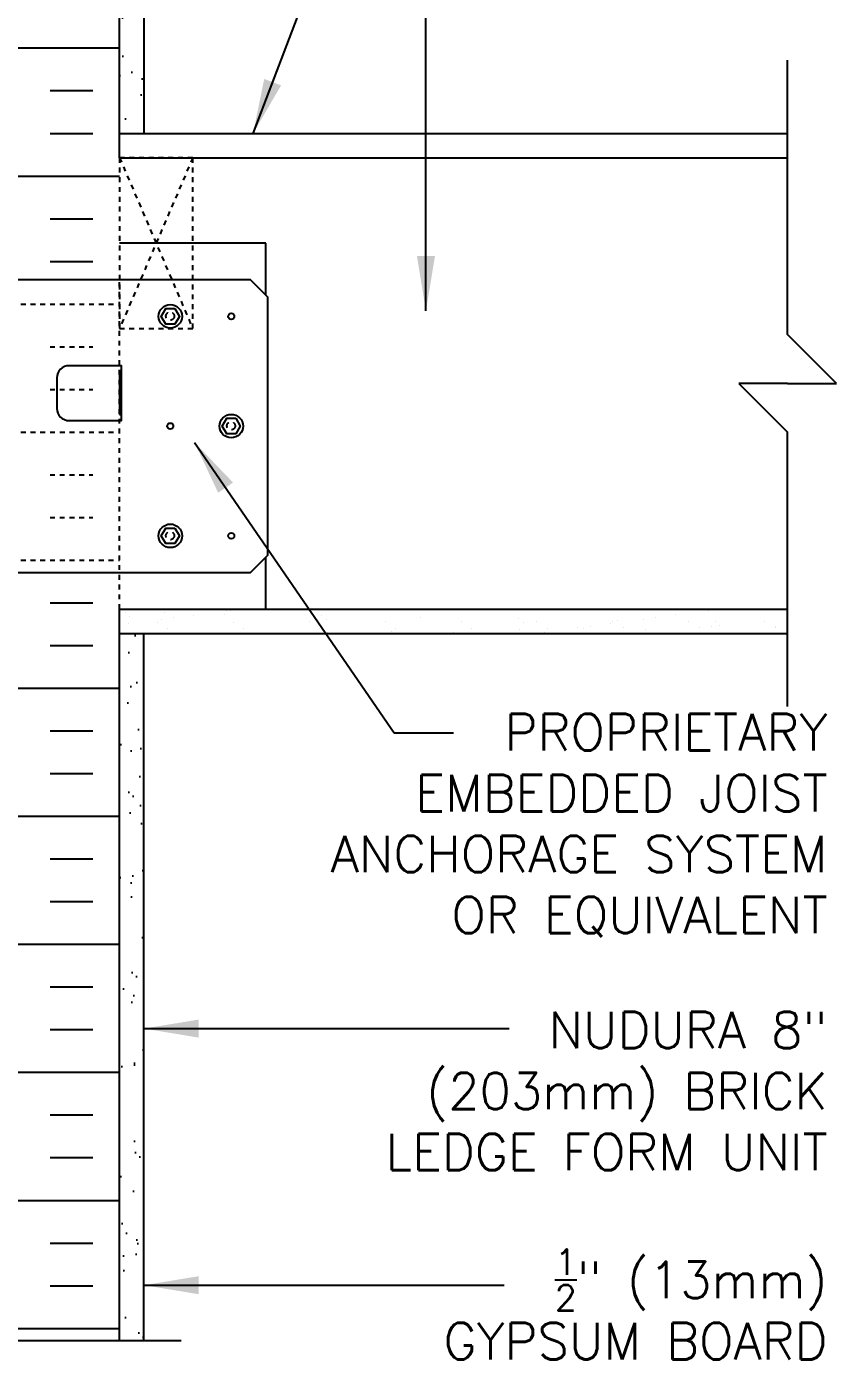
# Model space of a CAD drawing. Header units: inches. Extents: x 94.9 to 181.1, y -57.9 to 31.
# Drawn here: x 160.93 to 177.53, y -24.42 to 2.9 of the extents above; entities that cross this region are included whole.
import ezdxf

# ---------------------------------------------------------------- set-up
doc = ezdxf.new("R2010")
doc.units = ezdxf.units.IN
doc.header["$LTSCALE"] = 0.5
doc.header["$MEASUREMENT"] = 0
doc.linetypes.add('DASHED2', pattern=[0.375, 0.25, -0.125])
doc.linetypes.add('HIDDEN2', pattern=[0.1875, 0.125, -0.0625])
for name, color, linetype in [('HATCH', 12, 'Continuous'), ('line25', 2, 'Continuous'), ('LINE50', 5, 'Continuous'), ('LINE9', 9, 'Continuous'), ('TEXT', 4, 'Continuous')]:
    doc.layers.add(name, color=color, linetype=linetype)
doc.styles.add('DIM', font='romans.shx', dxfattribs={"width": 0.7})
doc.styles.add('ROMANS', font='romans.shx', dxfattribs={"height": 1.125})
doc.dimstyles.new('ext_12', dxfattribs={"dimscale": 12, "dimtxt": 0.09375, "dimasz": 0.09375, "dimexe": 0.09375, "dimexo": 0.0625, "dimgap": 0.0625, "dimtad": 1, "dimdec": 1, "dimzin": 3, "dimdsep": 46, "dimlunit": 4, "dimtxsty": 'DIM', "dimcen": 0.09, "dimdle": 0.09375, "dimclrt": 4, "dimadec": 0, "dimazin": 0, "dimtfac": 1, "dimtdec": 1, "dimtmove": 2, "dimatfit": 3, "dimfxl": 0, "dimfrac": 2, "dimtolj": 1, "dimtzin": 0, "dimarcsym": 0})
pattern_1 = [(37.5, (140.405, -36.9128), (-0.031497, 0.963412), [0, -0.76, 0, -0.85, 0, -0.8125]), (7.5, (140.405, -36.9128), (0.884888, 1.411073), [0, -0.41, 0, -0.685, 0, -0.2625]), (327.5, (139.79, -36.9128), (1.557071, 0.00283), [0, -0.25, 0, -0.9, 0, -1.175]), (317.5, (139.79, -36.9128), (1.503063, 0.438838), [0, -0.125, 0, -0.59, 0, -0.675])]

msp = doc.modelspace()

# ---------------------------------------------------------------- hatches: boundary and pattern name
at = {"layer": 'HATCH'}
h = msp.add_hatch(dxfattribs=at)
h.set_pattern_fill('AR-SAND', color=256, scale=0.5, style=0)
h.set_pattern_definition(pattern_1)
h.paths.add_polyline_path([(163.331, 29.962), (162.831, 29.962), (162.831, 11.962), (162.819, 0.712), (163.331, 0.712)])
h = msp.add_hatch(dxfattribs=at)
h.set_pattern_fill('INSUL', color=256, scale=7, style=0)
h.set_pattern_definition([(0, (140.405, -36.9128), (0, 2.625), []), (0, (140.405, -36.0378), (0, 2.625), [0.875, -0.875]), (0, (140.405, -35.1628), (0, 2.625), [0.875, -0.875])])
h.paths.add_polyline_path([(162.831, -9.038), (162.831, -8.288), (160.206, -8.288), (160.206, -24.038), (162.831, -24.038)])
h.paths.add_polyline_path([(162.831, 11.962), (162.394, 11.962), (162.394, 11.462), (160.894, 11.462), (160.894, 11.962), (160.206, 11.962), (160.206, -2.288), (162.831, -2.288), (162.831, 0.212)])
h = msp.add_hatch(dxfattribs=at)
h.set_pattern_fill('AR-SAND', color=256, scale=0.5, style=0)
h.set_pattern_definition(pattern_1)
h.paths.add_polyline_path([(163.331, -9.85), (163.238, -9.538), (162.831, -9.538), (162.831, -24.038), (163.331, -24.038)])

# ---------------------------------------------------------------- linework, layer by layer
at = {"layer": 'HATCH', "linetype": 'HIDDEN2'}
for p, q in [((160.206, -2.788), (162.831, -2.788)), ((161.405, -3.663), (162.28, -3.663)), ((161.405, -4.538), (162.28, -4.538)), ((160.206, -5.413), (162.831, -5.413)), ((161.405, -6.288), (162.28, -6.288)), ((161.405, -7.163), (162.28, -7.163)), ((160.206, -8.038), (162.831, -8.038))]:
    msp.add_line(p, q, dxfattribs=at)
at = {"layer": 'HATCH'}
for p, q in [((162.951, -9.1), (162.951, -9.1)), ((163.043, -9.184), (163.043, -9.184)), ((163.687, -9.251), (163.687, -9.251)), ((163.756, -9.119), (163.756, -9.119)), ((163.947, -9.216), (163.947, -9.216)), ((164.354, -9.163), (164.354, -9.163)), ((164.981, -9.144), (164.981, -9.144)), ((165.033, -9.074), (165.033, -9.074)), ((165.106, -9.071), (165.106, -9.071)), ((165.293, -9.039), (165.293, -9.039)), ((166.415, -9.054), (166.415, -9.054)), ((166.982, -9.161), (166.982, -9.161)), ((167.074, -9.246), (167.074, -9.246)), ((167.694, -9.06), (167.694, -9.06)), ((169.012, -9.206), (169.012, -9.206)), ((171.013, -9.223), (171.013, -9.223)), ((173.043, -9.267), (173.043, -9.267)), ((173.569, -9.244), (173.569, -9.244)), ((173.83, -9.21), (173.83, -9.21)), ((174.236, -9.156), (174.236, -9.156)), ((174.504, -9.288), (174.504, -9.288)), ((174.915, -9.067), (174.915, -9.067)), ((175.044, -9.284), (175.044, -9.284)), ((176.061, -9.286), (176.061, -9.286)), ((163.008, -9.34), (163.008, -9.34)), ((163.605, -9.308), (163.605, -9.308)), ((163.815, -9.443), (163.815, -9.443)), ((165.162, -9.305), (165.162, -9.305)), ((165.373, -9.44), (165.373, -9.44)), ((166.719, -9.303), (166.719, -9.303)), ((166.93, -9.437), (166.93, -9.437)), ((167.091, -9.523), (167.091, -9.523)), ((168.276, -9.3), (168.276, -9.3)), ((168.4, -9.506), (168.4, -9.506)), ((168.487, -9.434), (168.487, -9.434)), ((169.679, -9.512), (169.679, -9.512)), ((169.833, -9.297), (169.833, -9.297)), ((170.044, -9.431), (170.044, -9.431)), ((171.029, -9.464), (171.029, -9.464)), ((171.105, -9.307), (171.105, -9.307)), ((171.39, -9.294), (171.39, -9.294)), ((171.544, -9.511), (171.544, -9.511)), ((171.601, -9.428), (171.601, -9.428)), ((172.223, -9.421), (172.223, -9.421)), ((172.338, -9.447), (172.338, -9.447)), ((172.484, -9.387), (172.484, -9.387)), ((172.89, -9.334), (172.89, -9.334)), ((172.947, -9.291), (172.947, -9.291)), ((173.158, -9.426), (173.158, -9.426)), ((173.617, -9.453), (173.617, -9.453)), ((174.715, -9.423), (174.715, -9.423)), ((174.968, -9.404), (174.968, -9.404)), ((175.136, -9.369), (175.136, -9.369)), ((176.272, -9.42), (176.272, -9.42)), ((176.276, -9.388), (176.276, -9.388))]:
    msp.add_line(p, q, dxfattribs=at)
at = {"layer": 'line25'}
for p, q in [((162.831, 0.212), (176.53, 0.212)), ((165.831, -1.538), (162.831, -1.538)), ((165.831, -2.602), (165.831, -1.538)), ((165.831, -9.038), (165.831, -7.974)), ((162.831, -9.038), (176.53, -9.038))]:
    msp.add_line(p, q, dxfattribs=at)
msp.add_lwpolyline([(159.371, -8.288), (165.518, -8.288), (165.871, -7.934), (165.871, -2.642), (165.518, -2.288), (159.371, -2.288)], dxfattribs=at)
msp.add_lwpolyline([(161.546, -4.925, 0.414214), (161.796, -5.175), (162.871, -5.175), (162.871, -4.05), (161.796, -4.05, 0.414214), (161.546, -4.3)], format="xyb", close=True, dxfattribs=at)
at = {"layer": 'LINE50'}
for p, q in [((162.831, 0.212), (162.831, 11.962)), ((162.831, -24.038), (162.831, -9.038))]:
    msp.add_line(p, q, dxfattribs=at)
at = {"layer": 'LINE9'}
for p, q in [((163.331, 29.962), (163.331, 0.712)), ((176.53, -3.413), (176.53, 2.212)), ((162.831, 0.712), (176.53, 0.712)), ((177.53, -4.413), (176.53, -3.413)), ((162.831, -4.175), (162.831, -5.05)), ((162.831, -4.175), (162.871, -4.175)), ((176.53, -4.413), (175.53, -4.413)), ((175.53, -4.413), (176.53, -5.413)), ((176.53, -4.413), (177.53, -4.413)), ((162.831, -5.05), (162.871, -5.05)), ((176.53, -11.038), (176.53, -5.413)), ((162.831, -9.538), (176.53, -9.538)), ((163.331, -24.038), (163.331, -9.538)), ((157.488, -24.038), (164.097, -24.038))]:
    msp.add_line(p, q, dxfattribs=at)
at = {"layer": 'LINE9', "linetype": 'HIDDEN2'}
for p, q in [((164.331, 0.212), (162.831, -3.288)), ((162.831, 0.212), (164.331, -3.288)), ((162.831, -9.038), (162.831, -2.288))]:
    msp.add_line(p, q, dxfattribs=at)
msp.add_lwpolyline([(162.831, -3.288), (164.331, -3.288), (164.331, 0.212), (162.831, 0.212)], close=True, dxfattribs=at)
at = {"layer": 'LINE9'}
for points in [[(163.964, -2.878), (164.057, -3.038), (163.964, -3.198), (163.779, -3.198), (163.687, -3.038), (163.779, -2.878)], [(165.214, -5.128), (165.307, -5.288), (165.214, -5.448), (165.029, -5.448), (164.937, -5.288), (165.029, -5.128)], [(163.964, -7.378), (164.057, -7.538), (163.964, -7.698), (163.779, -7.698), (163.687, -7.538), (163.779, -7.378)]]:
    msp.add_lwpolyline(points, close=True, dxfattribs=at)
for centre, radius in [((163.872, -3.038), 0.241), ((165.121, -3.038), 0.0625), ((165.122, -5.288), 0.241), ((163.871, -5.288), 0.0625), ((163.872, -7.538), 0.241), ((165.121, -7.538), 0.0625)]:
    msp.add_circle(centre, radius, dxfattribs=at)
at = {"layer": 'LINE9', "linetype": 'DASHED2'}
for centre in [(163.867, -3.034), (165.117, -5.284), (163.867, -7.534)]:
    msp.add_circle(centre, 0.0843, dxfattribs=at)

# ---------------------------------------------------------------- texts
at = {"layer": 'TEXT', "char_height": 0.75, "attachment_point": 6, "style": 'ROMANS'}
for s, insert, width in [('\\A1;PROPRIETARY EMBEDDED JOIST ANCHORAGE SYSTEM OR EQUIVALENT', (177.35, -13.472), 11.43486), ('\\A1;NUDURA 8" (203mm) BRICK LEDGE FORM UNIT', (177.35, -18.92), 11.10064), ('\\A1;{\\H0.7x;\\S1/2;}" (13mm) GYPSUM BOARD', (177.35, -23.291), 8.92794)]:
    msp.add_mtext(s, dxfattribs=dict(at, insert=insert, width=width))

# ---------------------------------------------------------------- leaders
at = {"layer": 'TEXT'}
for points in [[(165.569, 0.712), (169.278, 10.426), (170.267, 10.426)], [(169.114, -2.927), (169.114, 3.35), (169.707, 3.35)], [(164.368, -5.623), (168.464, -11.579), (169.676, -11.579)], [(163.331, -17.64), (170.823, -17.64)], [(163.331, -22.901), (170.72, -22.901)]]:
    msp.add_leader(points, dimstyle='ext_12', override={"dimgap": 0.0625, "dimtad": 0}, dxfattribs=at)

doc.saveas('drawing.dxf')
